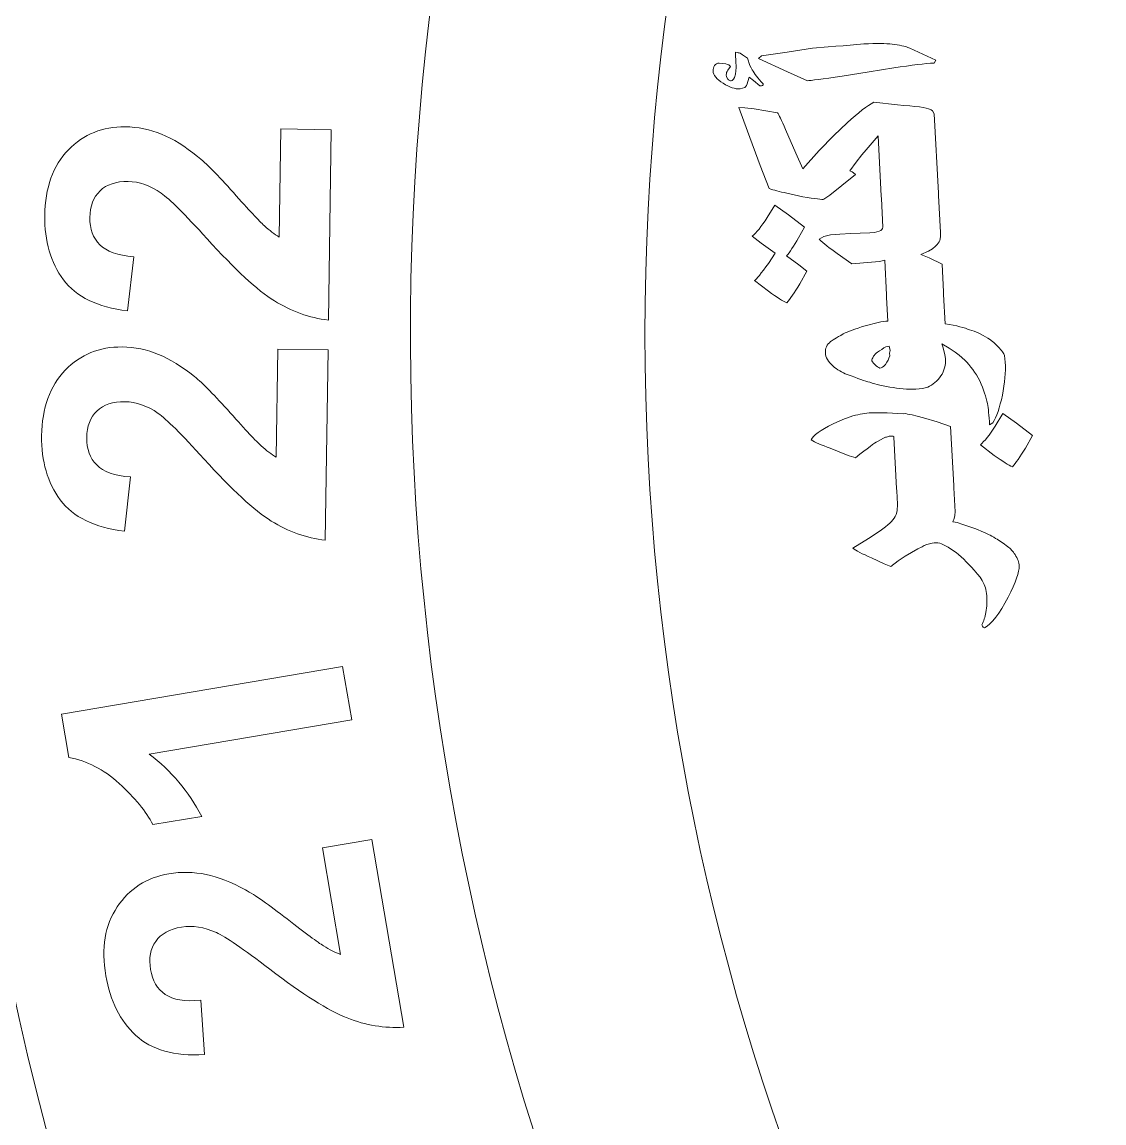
# Model space of a CAD drawing. Header units: millimetres. Extents: x -2159 to -1639, y -1602 to -453.
# Drawn here: x -1828.78 to -1797.56, y -907.5 to -875.73 of the extents above; entities that cross this region are included whole.
import ezdxf

# ---------------------------------------------------------------- set-up
doc = ezdxf.new("R2010")
doc.units = ezdxf.units.MM
doc.header["$MEASUREMENT"] = 0
doc.layers.add('Layer 1', color=7, linetype='Continuous')

msp = doc.modelspace()

# ---------------------------------------------------------------- linework, layer by layer
at = {"layer": 'Layer 1', "color": 250, "lineweight": 9}
for points, knots in [([(-1707.3702, -801.3175), (-1661.2961, -819.9329), (-1639.0364, -872.3735), (-1657.6515, -918.4475), (-1657.6515, -918.4475), (-1676.2666, -964.5215), (-1728.7073, -986.7814), (-1774.7816, -968.1663), (-1774.7816, -968.1663), (-1820.8557, -949.551), (-1843.1153, -897.1104), (-1824.5002, -851.0364), (-1824.5002, -851.0364), (-1805.8851, -804.9622), (-1753.4443, -782.7024), (-1707.3702, -801.3175)], [0, 0, 0, 0, 0.2, 0.2, 0.2, 0.2, 0.4, 0.4, 0.4, 0.4, 0.6, 0.6, 0.6, 0.6, 1, 1, 1, 1]), ([(-1712.4259, -813.8312), (-1673.2631, -829.6542), (-1654.3422, -874.2287), (-1670.1651, -913.3917), (-1670.1651, -913.3917), (-1685.988, -952.5545), (-1730.5627, -971.4753), (-1769.7257, -955.6525), (-1769.7257, -955.6525), (-1808.8886, -939.8299), (-1827.8095, -895.255), (-1811.9866, -856.0922), (-1811.9866, -856.0922), (-1796.1638, -816.9294), (-1751.5891, -798.0085), (-1712.4259, -813.8312)], [0, 0, 0, 0, 0.2, 0.2, 0.2, 0.2, 0.4, 0.4, 0.4, 0.4, 0.6, 0.6, 0.6, 0.6, 1, 1, 1, 1]), ([(-1741.0758, -815.0107), (-1702.5641, -815.0107), (-1671.3443, -846.2304), (-1671.3443, -884.742), (-1671.3443, -884.742), (-1671.3443, -923.2538), (-1702.5641, -954.4732), (-1741.0758, -954.4732), (-1741.0758, -954.4732), (-1779.5876, -954.4732), (-1810.8074, -923.2538), (-1810.8074, -884.742), (-1810.8074, -884.742), (-1810.8074, -846.2304), (-1779.5876, -815.0107), (-1741.0758, -815.0107)], [0, 0, 0, 0, 0.2, 0.2, 0.2, 0.2, 0.4, 0.4, 0.4, 0.4, 0.6, 0.6, 0.6, 0.6, 1, 1, 1, 1]), ([(-1808.1915, -876.6042), (-1808.1346, -876.6105), (-1808.0898, -876.6203), (-1808.0586, -876.6339), (-1808.0586, -876.6339), (-1808.0586, -876.6339), (-1807.989, -876.6762), (-1807.989, -876.6762), (-1807.989, -876.6762), (-1807.989, -876.6762), (-1807.8483, -876.7697), (-1807.8483, -876.7697), (-1807.8483, -876.7697), (-1807.8483, -876.7697), (-1807.7834, -876.986), (-1807.7834, -876.986), (-1807.7834, -876.986), (-1807.7834, -876.986), (-1807.7477, -877.0562), (-1807.7477, -877.0562), (-1807.7477, -877.0562), (-1807.7477, -877.0562), (-1807.7127, -877.1122), (-1807.7127, -877.1122), (-1807.7127, -877.1122), (-1807.6537, -877.2191), (-1807.5488, -877.3542), (-1807.3982, -877.5175), (-1807.3982, -877.5175), (-1807.3882, -877.5352), (-1807.3934, -877.5509), (-1807.414, -877.5641), (-1807.414, -877.5641), (-1807.4316, -877.5788), (-1807.456, -877.58), (-1807.4888, -877.568), (-1807.4888, -877.568), (-1807.4888, -877.568), (-1807.6799, -877.4176), (-1807.6799, -877.4176), (-1807.6799, -877.4176), (-1807.6799, -877.4176), (-1807.7966, -877.3199), (-1807.7966, -877.3199), (-1807.7966, -877.3199), (-1807.7966, -877.3199), (-1807.8355, -877.4517), (-1807.8355, -877.4517), (-1807.8355, -877.4517), (-1807.8629, -877.5403), (-1807.8935, -877.5969), (-1807.9288, -877.6214), (-1807.9288, -877.6214), (-1807.9288, -877.6214), (-1808.0642, -877.6608), (-1808.0642, -877.6608), (-1808.0642, -877.6608), (-1808.2075, -877.6683), (-1808.3707, -877.6142), (-1808.5555, -877.4986), (-1808.5555, -877.4986), (-1808.7404, -877.3817), (-1808.835, -877.2642), (-1808.8414, -877.1454), (-1808.8414, -877.1454), (-1808.8446, -877.0829), (-1808.8307, -877.029), (-1808.7993, -876.986), (-1808.7993, -876.986), (-1808.7695, -876.9431), (-1808.7233, -876.9193), (-1808.6638, -876.9162), (-1808.6638, -876.9162), (-1808.6638, -876.9162), (-1808.5581, -876.9246), (-1808.5581, -876.9246), (-1808.5581, -876.9246), (-1808.5581, -876.9246), (-1808.4762, -876.9416), (-1808.4762, -876.9416), (-1808.4762, -876.9416), (-1808.4006, -876.956), (-1808.3534, -876.9809), (-1808.3349, -877.015), (-1808.3349, -877.015), (-1808.3349, -877.015), (-1808.4164, -877.1231), (-1808.4164, -877.1231), (-1808.4164, -877.1231), (-1808.4473, -877.1692), (-1808.4618, -877.2142), (-1808.4598, -877.2554), (-1808.4598, -877.2554), (-1808.4598, -877.2554), (-1808.457, -877.3087), (-1808.457, -877.3087), (-1808.457, -877.3087), (-1808.457, -877.3087), (-1808.412, -877.3795), (-1808.412, -877.3795), (-1808.412, -877.3795), (-1808.3939, -877.4046), (-1808.3685, -877.4216), (-1808.3377, -877.4291), (-1808.3377, -877.4291), (-1808.3098, -877.4368), (-1808.2816, -877.4185), (-1808.2504, -877.3757), (-1808.2504, -877.3757), (-1808.2504, -877.3757), (-1808.2253, -877.3286), (-1808.2253, -877.3286), (-1808.2253, -877.3286), (-1808.2253, -877.3286), (-1808.195, -877.2369), (-1808.195, -877.2369), (-1808.195, -877.2369), (-1808.195, -877.2369), (-1808.1774, -877.048), (-1808.1774, -877.048), (-1808.1774, -877.048), (-1808.1774, -877.048), (-1808.1876, -876.8517), (-1808.1876, -876.8517), (-1808.1876, -876.8517), (-1808.1876, -876.8517), (-1808.1962, -876.6901), (-1808.1962, -876.6901), (-1808.1962, -876.6901), (-1808.1987, -876.6398), (-1808.1973, -876.6108), (-1808.1915, -876.6042)], [0, 0, 0, 0, 0.0294118, 0.0294118, 0.0294118, 0.0294118, 0.0588235, 0.0588235, 0.0588235, 0.0588235, 0.0882353, 0.0882353, 0.0882353, 0.0882353, 0.1176471, 0.1176471, 0.1176471, 0.1176471, 0.1470588, 0.1470588, 0.1470588, 0.1470588, 0.1764706, 0.1764706, 0.1764706, 0.1764706, 0.2058824, 0.2058824, 0.2058824, 0.2058824, 0.2352941, 0.2352941, 0.2352941, 0.2352941, 0.2647059, 0.2647059, 0.2647059, 0.2647059, 0.2941176, 0.2941176, 0.2941176, 0.2941176, 0.3235294, 0.3235294, 0.3235294, 0.3235294, 0.3529412, 0.3529412, 0.3529412, 0.3529412, 0.3823529, 0.3823529, 0.3823529, 0.3823529, 0.4117647, 0.4117647, 0.4117647, 0.4117647, 0.4411765, 0.4411765, 0.4411765, 0.4411765, 0.4705882, 0.4705882, 0.4705882, 0.4705882, 0.5, 0.5, 0.5, 0.5, 0.5294118, 0.5294118, 0.5294118, 0.5294118, 0.5588235, 0.5588235, 0.5588235, 0.5588235, 0.5882353, 0.5882353, 0.5882353, 0.5882353, 0.6176471, 0.6176471, 0.6176471, 0.6176471, 0.6470588, 0.6470588, 0.6470588, 0.6470588, 0.6764706, 0.6764706, 0.6764706, 0.6764706, 0.7058824, 0.7058824, 0.7058824, 0.7058824, 0.7352941, 0.7352941, 0.7352941, 0.7352941, 0.7647059, 0.7647059, 0.7647059, 0.7647059, 0.7941176, 0.7941176, 0.7941176, 0.7941176, 0.8235294, 0.8235294, 0.8235294, 0.8235294, 0.8529412, 0.8529412, 0.8529412, 0.8529412, 0.8823529, 0.8823529, 0.8823529, 0.8823529, 0.9117647, 0.9117647, 0.9117647, 0.9117647, 0.9411765, 0.9411765, 0.9411765, 0.9411765, 1, 1, 1, 1]), ([(-1804.4908, -876.363), (-1804.1237, -876.3438), (-1803.8517, -876.3463), (-1803.6747, -876.3705), (-1803.6747, -876.3705), (-1803.5735, -876.3791), (-1803.4795, -876.394), (-1803.3945, -876.414), (-1803.3945, -876.414), (-1803.3144, -876.4266), (-1803.2381, -876.4517), (-1803.1676, -876.486), (-1803.1676, -876.486), (-1803.1676, -876.486), (-1802.4147, -876.8346), (-1802.4147, -876.8346), (-1802.4147, -876.8346), (-1802.4147, -876.8346), (-1802.4638, -876.9152), (-1802.4638, -876.9152), (-1802.4638, -876.9152), (-1802.7167, -876.9284), (-1803.1052, -876.9763), (-1803.6294, -877.0571), (-1803.6294, -877.0571), (-1803.6294, -877.0571), (-1804.3357, -877.166), (-1804.3357, -877.166), (-1804.3357, -877.166), (-1804.3357, -877.166), (-1805.1125, -877.2953), (-1805.1125, -877.2953), (-1805.1125, -877.2953), (-1805.6994, -877.3781), (-1806.0346, -877.4199), (-1806.1185, -877.4244), (-1806.1185, -877.4244), (-1806.1185, -877.4244), (-1806.6908, -877.1718), (-1806.6908, -877.1718), (-1806.6908, -877.1718), (-1806.6908, -877.1718), (-1807.5361, -876.7808), (-1807.5361, -876.7808), (-1807.5361, -876.7808), (-1807.5361, -876.7808), (-1807.4453, -876.7056), (-1807.4453, -876.7056), (-1807.4453, -876.7056), (-1807.4453, -876.7056), (-1806.7071, -876.5969), (-1806.7071, -876.5969), (-1806.7071, -876.5969), (-1806.7071, -876.5969), (-1805.9751, -876.4882), (-1805.9751, -876.4882), (-1805.9751, -876.4882), (-1805.9751, -876.4882), (-1805.5205, -876.446), (-1805.5205, -876.446), (-1805.5205, -876.446), (-1805.5205, -876.446), (-1805.3013, -876.4315), (-1805.3013, -876.4315), (-1805.3013, -876.4315), (-1805.3013, -876.4315), (-1805.0914, -876.4158), (-1805.0914, -876.4158), (-1805.0914, -876.4158), (-1805.0914, -876.4158), (-1804.4908, -876.363), (-1804.4908, -876.363)], [0, 0, 0, 0, 0.0526316, 0.0526316, 0.0526316, 0.0526316, 0.1052632, 0.1052632, 0.1052632, 0.1052632, 0.1578947, 0.1578947, 0.1578947, 0.1578947, 0.2105263, 0.2105263, 0.2105263, 0.2105263, 0.2631579, 0.2631579, 0.2631579, 0.2631579, 0.3157895, 0.3157895, 0.3157895, 0.3157895, 0.3684211, 0.3684211, 0.3684211, 0.3684211, 0.4210526, 0.4210526, 0.4210526, 0.4210526, 0.4736842, 0.4736842, 0.4736842, 0.4736842, 0.5263158, 0.5263158, 0.5263158, 0.5263158, 0.5789474, 0.5789474, 0.5789474, 0.5789474, 0.6315789, 0.6315789, 0.6315789, 0.6315789, 0.6842105, 0.6842105, 0.6842105, 0.6842105, 0.7368421, 0.7368421, 0.7368421, 0.7368421, 0.7894737, 0.7894737, 0.7894737, 0.7894737, 0.8421053, 0.8421053, 0.8421053, 0.8421053, 0.8947368, 0.8947368, 0.8947368, 0.8947368, 1, 1, 1, 1]), ([(-1808.1016, -878.202), (-1808.1016, -878.202), (-1807.9304, -878.2067), (-1807.9304, -878.2067), (-1807.9304, -878.2067), (-1807.9304, -878.2067), (-1807.6598, -878.2369), (-1807.6598, -878.2369), (-1807.6598, -878.2369), (-1807.6598, -878.2369), (-1806.9818, -878.3496), (-1806.9818, -878.3496), (-1806.9818, -878.3496), (-1806.9425, -878.4008), (-1806.8655, -878.5603), (-1806.7506, -878.8291), (-1806.7506, -878.8291), (-1806.7506, -878.8291), (-1806.4505, -879.5116), (-1806.4505, -879.5116), (-1806.4505, -879.5116), (-1806.4505, -879.5116), (-1806.251, -879.9669), (-1806.251, -879.9669), (-1806.251, -879.9669), (-1806.251, -879.9669), (-1805.7778, -879.4366), (-1805.7778, -879.4366), (-1805.7778, -879.4366), (-1805.7778, -879.4366), (-1805.3607, -879.0022), (-1805.3607, -879.0022), (-1805.3607, -879.0022), (-1805.3607, -879.0022), (-1804.9763, -878.6384), (-1804.9763, -878.6384), (-1804.9763, -878.6384), (-1804.6514, -878.3433), (-1804.3927, -878.1466), (-1804.201, -878.0465), (-1804.201, -878.0465), (-1804.201, -878.0465), (-1803.5203, -878.1223), (-1803.5203, -878.1223), (-1803.5203, -878.1223), (-1802.9944, -878.1574), (-1802.679, -878.2033), (-1802.5722, -878.2574), (-1802.5722, -878.2574), (-1802.5722, -878.2574), (-1802.5442, -878.2681), (-1802.5442, -878.2681), (-1802.5442, -878.2681), (-1802.5442, -878.2681), (-1802.5062, -878.2935), (-1802.5062, -878.2935), (-1802.5062, -878.2935), (-1802.5062, -878.2935), (-1802.462, -878.3815), (-1802.462, -878.3815), (-1802.462, -878.3815), (-1802.462, -878.3815), (-1802.3419, -880.6694), (-1802.3419, -880.6694), (-1802.3419, -880.6694), (-1802.3419, -880.6694), (-1802.3384, -880.7366), (-1802.3384, -880.7366), (-1802.3384, -880.7366), (-1802.3384, -880.7366), (-1802.2823, -881.8089), (-1802.2823, -881.8089), (-1802.2823, -881.8089), (-1802.2823, -881.8089), (-1802.2759, -881.9293), (-1802.2759, -881.9293), (-1802.2759, -881.9293), (-1802.2759, -881.9293), (-1802.2979, -882.0329), (-1802.2979, -882.0329), (-1802.2979, -882.0329), (-1802.3168, -882.0811), (-1802.3567, -882.1367), (-1802.4192, -882.1995), (-1802.4192, -882.1995), (-1802.4192, -882.1995), (-1802.5098, -882.276), (-1802.5098, -882.276), (-1802.5098, -882.276), (-1802.5098, -882.276), (-1802.6238, -882.3447), (-1802.6238, -882.3447), (-1802.6238, -882.3447), (-1802.6238, -882.3447), (-1802.8447, -882.4448), (-1802.8447, -882.4448), (-1802.8447, -882.4448), (-1802.8447, -882.4448), (-1802.6029, -882.5406), (-1802.6029, -882.5406), (-1802.6029, -882.5406), (-1802.6029, -882.5406), (-1802.2345, -882.717), (-1802.2345, -882.717), (-1802.2345, -882.717), (-1802.2345, -882.717), (-1802.1925, -883.5211), (-1802.1925, -883.5211), (-1802.1925, -883.5211), (-1802.1925, -883.5211), (-1802.1887, -883.5944), (-1802.1887, -883.5944), (-1802.1887, -883.5944), (-1802.1887, -883.5944), (-1802.1442, -884.4413), (-1802.1442, -884.4413), (-1802.1442, -884.4413), (-1801.8101, -884.4955), (-1801.5764, -884.552), (-1801.4417, -884.6137), (-1801.4417, -884.6137), (-1801.3549, -884.6366), (-1801.2662, -884.6685), (-1801.177, -884.7128), (-1801.177, -884.7128), (-1801.177, -884.7128), (-1801.0438, -884.7761), (-1801.0438, -884.7761), (-1801.0438, -884.7761), (-1801.0438, -884.7761), (-1800.9146, -884.8504), (-1800.9146, -884.8504), (-1800.9146, -884.8504), (-1800.9146, -884.8504), (-1800.864, -884.8843), (-1800.864, -884.8843), (-1800.864, -884.8843), (-1800.864, -884.8843), (-1800.781, -884.9519), (-1800.781, -884.9519), (-1800.781, -884.9519), (-1800.7303, -884.9875), (-1800.6772, -885.0364), (-1800.6205, -885.0992), (-1800.6205, -885.0992), (-1800.5078, -885.2093), (-1800.4452, -885.2946), (-1800.433, -885.3535), (-1800.433, -885.3535), (-1800.433, -885.3535), (-1800.4091, -885.5494), (-1800.4091, -885.5494), (-1800.4091, -885.5494), (-1800.3944, -885.8281), (-1800.4236, -886.1459), (-1800.495, -886.5023), (-1800.495, -886.5023), (-1800.5681, -886.8576), (-1800.661, -887.1237), (-1800.7724, -887.3006), (-1800.7724, -887.3006), (-1800.7724, -887.3006), (-1800.8644, -887.3542), (-1800.8644, -887.3542), (-1800.8644, -887.3542), (-1800.8785, -887.0863), (-1800.8983, -886.8811), (-1800.924, -886.7404), (-1800.924, -886.7404), (-1800.9596, -886.5559), (-1801.0336, -886.3397), (-1801.1445, -886.089), (-1801.1445, -886.089), (-1801.2715, -885.8513), (-1801.4134, -885.6509), (-1801.5745, -885.4898), (-1801.5745, -885.4898), (-1801.5745, -885.4898), (-1801.7381, -885.3412), (-1801.7381, -885.3412), (-1801.7381, -885.3412), (-1801.7381, -885.3412), (-1801.8588, -885.2541), (-1801.8588, -885.2541), (-1801.8588, -885.2541), (-1801.8588, -885.2541), (-1802.0249, -885.1453), (-1802.0249, -885.1453), (-1802.0249, -885.1453), (-1802.0249, -885.1453), (-1802.2424, -885.0192), (-1802.2424, -885.0192), (-1802.2424, -885.0192), (-1802.2424, -885.0192), (-1802.2058, -885.1332), (-1802.2058, -885.1332), (-1802.2058, -885.1332), (-1802.2058, -885.1332), (-1802.1508, -885.3368), (-1802.1508, -885.3368), (-1802.1508, -885.3368), (-1802.1508, -885.3368), (-1802.1363, -885.4384), (-1802.1363, -885.4384), (-1802.1363, -885.4384), (-1802.1264, -885.6288), (-1802.171, -885.7976), (-1802.2702, -885.9463), (-1802.2702, -885.9463), (-1802.3678, -886.095), (-1802.495, -886.2011), (-1802.649, -886.2656), (-1802.649, -886.2656), (-1802.649, -886.2656), (-1802.7996, -886.3056), (-1802.7996, -886.3056), (-1802.7996, -886.3056), (-1802.7996, -886.3056), (-1802.9957, -886.325), (-1802.9957, -886.325), (-1802.9957, -886.325), (-1803.2227, -886.3369), (-1803.4727, -886.3164), (-1803.7457, -886.265), (-1803.7457, -886.265), (-1803.7457, -886.265), (-1804.0268, -886.2079), (-1804.0268, -886.2079), (-1804.0268, -886.2079), (-1804.1287, -886.1872), (-1804.2279, -886.1589), (-1804.3228, -886.1258), (-1804.3228, -886.1258), (-1804.4466, -886.0971), (-1804.6613, -886.0227), (-1804.9684, -885.9044), (-1804.9684, -885.9044), (-1805.1242, -885.8439), (-1805.2614, -885.7625), (-1805.3797, -885.6617), (-1805.3797, -885.6617), (-1805.5206, -885.5378), (-1805.5946, -885.4088), (-1805.6017, -885.2745), (-1805.6017, -885.2745), (-1805.6081, -885.1513), (-1805.5572, -885.0432), (-1805.4491, -884.9505), (-1805.4491, -884.9505), (-1805.4138, -884.9226), (-1805.2924, -884.8491), (-1805.0848, -884.7313), (-1805.0848, -884.7313), (-1804.9572, -884.662), (-1804.7472, -884.5853), (-1804.457, -884.4982), (-1804.457, -884.4982), (-1804.457, -884.4982), (-1804.0772, -884.402), (-1804.0772, -884.402), (-1804.0772, -884.402), (-1803.9714, -884.3797), (-1803.8788, -884.3657), (-1803.7982, -884.3616), (-1803.7982, -884.3616), (-1803.7982, -884.3616), (-1803.8339, -883.6805), (-1803.8339, -883.6805), (-1803.8339, -883.6805), (-1803.8339, -883.6805), (-1803.8377, -883.6074), (-1803.8377, -883.6074), (-1803.8377, -883.6074), (-1803.8377, -883.6074), (-1803.8902, -882.6065), (-1803.8902, -882.6065), (-1803.8902, -882.6065), (-1803.8902, -882.6065), (-1804.0361, -882.6463), (-1804.0361, -882.6463), (-1804.0361, -882.6463), (-1804.0361, -882.6463), (-1804.2723, -882.6587), (-1804.2723, -882.6587), (-1804.2723, -882.6587), (-1804.2723, -882.6587), (-1804.8411, -882.7067), (-1804.8411, -882.7067), (-1804.8411, -882.7067), (-1804.8411, -882.7067), (-1805.2632, -882.4067), (-1805.2632, -882.4067), (-1805.2632, -882.4067), (-1805.4803, -882.2576), (-1805.6538, -882.1214), (-1805.7854, -882.0003), (-1805.7854, -882.0003), (-1805.7854, -882.0003), (-1805.6414, -881.9224), (-1805.6414, -881.9224), (-1805.6414, -881.9224), (-1805.6414, -881.9224), (-1805.4533, -881.8681), (-1805.4533, -881.8681), (-1805.4533, -881.8681), (-1805.4533, -881.8681), (-1805.1852, -881.8541), (-1805.1852, -881.8541), (-1805.1852, -881.8541), (-1805.1852, -881.8541), (-1804.8638, -881.8374), (-1804.8638, -881.8374), (-1804.8638, -881.8374), (-1804.8638, -881.8374), (-1804.6017, -881.8237), (-1804.6017, -881.8237), (-1804.6017, -881.8237), (-1804.6017, -881.8237), (-1804.321, -881.818), (-1804.321, -881.818), (-1804.321, -881.818), (-1804.321, -881.818), (-1804.1874, -881.8019), (-1804.1874, -881.8019), (-1804.1874, -881.8019), (-1804.1874, -881.8019), (-1804.0456, -881.7685), (-1804.0456, -881.7685), (-1804.0456, -881.7685), (-1803.984, -881.747), (-1803.9494, -881.7085), (-1803.9401, -881.6513), (-1803.9401, -881.6513), (-1803.9401, -881.6513), (-1803.9836, -880.8228), (-1803.9836, -880.8228), (-1803.9836, -880.8228), (-1803.9836, -880.8228), (-1803.9871, -880.7557), (-1803.9871, -880.7557), (-1803.9871, -880.7557), (-1803.9871, -880.7557), (-1804.0785, -879.0115), (-1804.0785, -879.0115), (-1804.0785, -879.0115), (-1804.0785, -879.0115), (-1804.4253, -879.4193), (-1804.4253, -879.4193), (-1804.4253, -879.4193), (-1804.4253, -879.4193), (-1804.5475, -879.5645), (-1804.5475, -879.5645), (-1804.5475, -879.5645), (-1804.5475, -879.5645), (-1804.7166, -879.7781), (-1804.7166, -879.7781), (-1804.7166, -879.7781), (-1804.7166, -879.7781), (-1804.8963, -880.0212), (-1804.8963, -880.0212), (-1804.8963, -880.0212), (-1804.8963, -880.0212), (-1804.8257, -880.0571), (-1804.8257, -880.0571), (-1804.8257, -880.0571), (-1804.7783, -880.0885), (-1804.748, -880.1112), (-1804.7349, -880.1288), (-1804.7349, -880.1288), (-1804.7349, -880.1288), (-1805.1302, -880.4534), (-1805.1302, -880.4534), (-1805.1302, -880.4534), (-1805.1302, -880.4534), (-1805.4703, -880.7265), (-1805.4703, -880.7265), (-1805.4703, -880.7265), (-1805.4703, -880.7265), (-1805.6488, -880.8474), (-1805.6488, -880.8474), (-1805.6488, -880.8474), (-1805.6834, -880.8584), (-1805.8848, -880.8338), (-1806.2531, -880.7721), (-1806.2531, -880.7721), (-1806.2531, -880.7721), (-1806.7151, -880.6711), (-1806.7151, -880.6711), (-1806.7151, -880.6711), (-1806.9265, -880.6288), (-1807.0968, -880.5826), (-1807.2249, -880.5328), (-1807.2249, -880.5328), (-1807.2249, -880.5328), (-1807.4794, -879.874), (-1807.4794, -879.874), (-1807.4794, -879.874), (-1807.4794, -879.874), (-1807.8508, -878.8777), (-1807.8508, -878.8777), (-1807.8508, -878.8777), (-1807.8508, -878.8777), (-1808.1016, -878.202), (-1808.1016, -878.202)], [0, 0, 0, 0, 0.0098039, 0.0098039, 0.0098039, 0.0098039, 0.0196078, 0.0196078, 0.0196078, 0.0196078, 0.0294118, 0.0294118, 0.0294118, 0.0294118, 0.0392157, 0.0392157, 0.0392157, 0.0392157, 0.0490196, 0.0490196, 0.0490196, 0.0490196, 0.0588235, 0.0588235, 0.0588235, 0.0588235, 0.0686275, 0.0686275, 0.0686275, 0.0686275, 0.0784314, 0.0784314, 0.0784314, 0.0784314, 0.0882353, 0.0882353, 0.0882353, 0.0882353, 0.0980392, 0.0980392, 0.0980392, 0.0980392, 0.1078431, 0.1078431, 0.1078431, 0.1078431, 0.1176471, 0.1176471, 0.1176471, 0.1176471, 0.127451, 0.127451, 0.127451, 0.127451, 0.1372549, 0.1372549, 0.1372549, 0.1372549, 0.1470588, 0.1470588, 0.1470588, 0.1470588, 0.1568627, 0.1568627, 0.1568627, 0.1568627, 0.1666667, 0.1666667, 0.1666667, 0.1666667, 0.1764706, 0.1764706, 0.1764706, 0.1764706, 0.1862745, 0.1862745, 0.1862745, 0.1862745, 0.1960784, 0.1960784, 0.1960784, 0.1960784, 0.2058824, 0.2058824, 0.2058824, 0.2058824, 0.2156863, 0.2156863, 0.2156863, 0.2156863, 0.2254902, 0.2254902, 0.2254902, 0.2254902, 0.2352941, 0.2352941, 0.2352941, 0.2352941, 0.245098, 0.245098, 0.245098, 0.245098, 0.254902, 0.254902, 0.254902, 0.254902, 0.2647059, 0.2647059, 0.2647059, 0.2647059, 0.2745098, 0.2745098, 0.2745098, 0.2745098, 0.2843137, 0.2843137, 0.2843137, 0.2843137, 0.2941176, 0.2941176, 0.2941176, 0.2941176, 0.3039216, 0.3039216, 0.3039216, 0.3039216, 0.3137255, 0.3137255, 0.3137255, 0.3137255, 0.3235294, 0.3235294, 0.3235294, 0.3235294, 0.3333333, 0.3333333, 0.3333333, 0.3333333, 0.3431373, 0.3431373, 0.3431373, 0.3431373, 0.3529412, 0.3529412, 0.3529412, 0.3529412, 0.3627451, 0.3627451, 0.3627451, 0.3627451, 0.372549, 0.372549, 0.372549, 0.372549, 0.3823529, 0.3823529, 0.3823529, 0.3823529, 0.3921569, 0.3921569, 0.3921569, 0.3921569, 0.4019608, 0.4019608, 0.4019608, 0.4019608, 0.4117647, 0.4117647, 0.4117647, 0.4117647, 0.4215686, 0.4215686, 0.4215686, 0.4215686, 0.4313725, 0.4313725, 0.4313725, 0.4313725, 0.4411765, 0.4411765, 0.4411765, 0.4411765, 0.4509804, 0.4509804, 0.4509804, 0.4509804, 0.4607843, 0.4607843, 0.4607843, 0.4607843, 0.4705882, 0.4705882, 0.4705882, 0.4705882, 0.4803922, 0.4803922, 0.4803922, 0.4803922, 0.4901961, 0.4901961, 0.4901961, 0.4901961, 0.5, 0.5, 0.5, 0.5, 0.5098039, 0.5098039, 0.5098039, 0.5098039, 0.5196078, 0.5196078, 0.5196078, 0.5196078, 0.5294118, 0.5294118, 0.5294118, 0.5294118, 0.5392157, 0.5392157, 0.5392157, 0.5392157, 0.5490196, 0.5490196, 0.5490196, 0.5490196, 0.5588235, 0.5588235, 0.5588235, 0.5588235, 0.5686275, 0.5686275, 0.5686275, 0.5686275, 0.5784314, 0.5784314, 0.5784314, 0.5784314, 0.5882353, 0.5882353, 0.5882353, 0.5882353, 0.5980392, 0.5980392, 0.5980392, 0.5980392, 0.6078431, 0.6078431, 0.6078431, 0.6078431, 0.6176471, 0.6176471, 0.6176471, 0.6176471, 0.627451, 0.627451, 0.627451, 0.627451, 0.6372549, 0.6372549, 0.6372549, 0.6372549, 0.6470588, 0.6470588, 0.6470588, 0.6470588, 0.6568627, 0.6568627, 0.6568627, 0.6568627, 0.6666667, 0.6666667, 0.6666667, 0.6666667, 0.6764706, 0.6764706, 0.6764706, 0.6764706, 0.6862745, 0.6862745, 0.6862745, 0.6862745, 0.6960784, 0.6960784, 0.6960784, 0.6960784, 0.7058824, 0.7058824, 0.7058824, 0.7058824, 0.7156863, 0.7156863, 0.7156863, 0.7156863, 0.7254902, 0.7254902, 0.7254902, 0.7254902, 0.7352941, 0.7352941, 0.7352941, 0.7352941, 0.745098, 0.745098, 0.745098, 0.745098, 0.754902, 0.754902, 0.754902, 0.754902, 0.7647059, 0.7647059, 0.7647059, 0.7647059, 0.7745098, 0.7745098, 0.7745098, 0.7745098, 0.7843137, 0.7843137, 0.7843137, 0.7843137, 0.7941176, 0.7941176, 0.7941176, 0.7941176, 0.8039216, 0.8039216, 0.8039216, 0.8039216, 0.8137255, 0.8137255, 0.8137255, 0.8137255, 0.8235294, 0.8235294, 0.8235294, 0.8235294, 0.8333333, 0.8333333, 0.8333333, 0.8333333, 0.8431373, 0.8431373, 0.8431373, 0.8431373, 0.8529412, 0.8529412, 0.8529412, 0.8529412, 0.8627451, 0.8627451, 0.8627451, 0.8627451, 0.872549, 0.872549, 0.872549, 0.872549, 0.8823529, 0.8823529, 0.8823529, 0.8823529, 0.8921569, 0.8921569, 0.8921569, 0.8921569, 0.9019608, 0.9019608, 0.9019608, 0.9019608, 0.9117647, 0.9117647, 0.9117647, 0.9117647, 0.9215686, 0.9215686, 0.9215686, 0.9215686, 0.9313725, 0.9313725, 0.9313725, 0.9313725, 0.9411765, 0.9411765, 0.9411765, 0.9411765, 0.9509804, 0.9509804, 0.9509804, 0.9509804, 0.9607843, 0.9607843, 0.9607843, 0.9607843, 0.9705882, 0.9705882, 0.9705882, 0.9705882, 0.9803922, 0.9803922, 0.9803922, 0.9803922, 1, 1, 1, 1]), ([(-1821.3155, -878.8179), (-1821.3155, -878.8179), (-1819.8644, -878.8383), (-1819.8644, -878.8383), (-1819.8644, -878.8383), (-1819.8644, -878.8383), (-1819.9418, -884.3338), (-1819.9418, -884.3338), (-1819.9418, -884.3338), (-1820.4933, -884.2672), (-1821.0126, -884.0809), (-1821.5015, -883.7767), (-1821.5015, -883.7767), (-1821.9905, -883.4728), (-1822.6373, -882.8752), (-1823.4419, -881.9876), (-1823.4419, -881.9876), (-1824.0909, -881.2719), (-1824.5322, -880.8333), (-1824.7643, -880.67), (-1824.7643, -880.67), (-1825.085, -880.4502), (-1825.4032, -880.3372), (-1825.7214, -880.3328), (-1825.7214, -880.3328), (-1826.0718, -880.3278), (-1826.3416, -880.4173), (-1826.5327, -880.6033), (-1826.5327, -880.6033), (-1826.7238, -880.7872), (-1826.8208, -881.0448), (-1826.8254, -881.3743), (-1826.8254, -881.3743), (-1826.8301, -881.7018), (-1826.7345, -881.962), (-1826.5395, -882.159), (-1826.5395, -882.159), (-1826.3459, -882.3542), (-1826.02, -882.4694), (-1825.5615, -882.5063), (-1825.5615, -882.5063), (-1825.5615, -882.5063), (-1825.7398, -884.0694), (-1825.7398, -884.0694), (-1825.7398, -884.0694), (-1826.603, -883.9638), (-1827.2197, -883.6638), (-1827.5898, -883.1671), (-1827.5898, -883.1671), (-1827.9581, -882.6705), (-1828.1379, -882.0546), (-1828.1275, -881.3178), (-1828.1275, -881.3178), (-1828.1162, -880.5103), (-1827.8881, -879.8794), (-1827.4455, -879.4229), (-1827.4455, -879.4229), (-1827.003, -878.9681), (-1826.4571, -878.7454), (-1825.8077, -878.7544), (-1825.8077, -878.7544), (-1825.4382, -878.7597), (-1825.0888, -878.8313), (-1824.7553, -878.9673), (-1824.7553, -878.9673), (-1824.424, -879.1033), (-1824.0785, -879.3178), (-1823.7171, -879.6105), (-1823.7171, -879.6105), (-1823.476, -879.8025), (-1823.1323, -880.1521), (-1822.6841, -880.6537), (-1822.6841, -880.6537), (-1822.236, -881.1571), (-1821.9395, -881.4755), (-1821.791, -881.6089), (-1821.791, -881.6089), (-1821.6442, -881.7445), (-1821.4993, -881.853), (-1821.3594, -881.937), (-1821.3594, -881.937), (-1821.3594, -881.937), (-1821.3155, -878.8179), (-1821.3155, -878.8179)], [0, 0, 0, 0, 0.0454545, 0.0454545, 0.0454545, 0.0454545, 0.0909091, 0.0909091, 0.0909091, 0.0909091, 0.1363636, 0.1363636, 0.1363636, 0.1363636, 0.1818182, 0.1818182, 0.1818182, 0.1818182, 0.2272727, 0.2272727, 0.2272727, 0.2272727, 0.2727273, 0.2727273, 0.2727273, 0.2727273, 0.3181818, 0.3181818, 0.3181818, 0.3181818, 0.3636364, 0.3636364, 0.3636364, 0.3636364, 0.4090909, 0.4090909, 0.4090909, 0.4090909, 0.4545455, 0.4545455, 0.4545455, 0.4545455, 0.5, 0.5, 0.5, 0.5, 0.5454545, 0.5454545, 0.5454545, 0.5454545, 0.5909091, 0.5909091, 0.5909091, 0.5909091, 0.6363636, 0.6363636, 0.6363636, 0.6363636, 0.6818182, 0.6818182, 0.6818182, 0.6818182, 0.7272727, 0.7272727, 0.7272727, 0.7272727, 0.7727273, 0.7727273, 0.7727273, 0.7727273, 0.8181818, 0.8181818, 0.8181818, 0.8181818, 0.8636364, 0.8636364, 0.8636364, 0.8636364, 0.9090909, 0.9090909, 0.9090909, 0.9090909, 1, 1, 1, 1]), ([(-1807.0591, -881.0159), (-1807.0591, -881.0159), (-1806.6702, -881.295), (-1806.6702, -881.295), (-1806.6702, -881.295), (-1806.6702, -881.295), (-1806.2072, -881.6465), (-1806.2072, -881.6465), (-1806.2072, -881.6465), (-1806.2072, -881.6465), (-1806.3803, -881.9596), (-1806.3803, -881.9596), (-1806.3803, -881.9596), (-1806.5144, -882.1973), (-1806.6275, -882.3713), (-1806.7195, -882.483), (-1806.7195, -882.483), (-1806.7195, -882.483), (-1806.3697, -882.7425), (-1806.3697, -882.7425), (-1806.3697, -882.7425), (-1806.3697, -882.7425), (-1806.1403, -882.923), (-1806.1403, -882.923), (-1806.1403, -882.923), (-1806.1403, -882.923), (-1806.3412, -883.2881), (-1806.3412, -883.2881), (-1806.3412, -883.2881), (-1806.4972, -883.5466), (-1806.6206, -883.7273), (-1806.7114, -883.8313), (-1806.7114, -883.8313), (-1806.8222, -883.7867), (-1806.999, -883.6768), (-1807.2405, -883.5002), (-1807.2405, -883.5002), (-1807.2405, -883.5002), (-1807.6446, -883.1913), (-1807.6446, -883.1913), (-1807.6446, -883.1913), (-1807.5929, -883.158), (-1807.458, -882.9921), (-1807.2413, -882.6952), (-1807.2413, -882.6952), (-1807.2413, -882.6952), (-1807.0536, -882.4027), (-1807.0536, -882.4027), (-1807.0536, -882.4027), (-1807.0536, -882.4027), (-1807.4568, -882.1107), (-1807.4568, -882.1107), (-1807.4568, -882.1107), (-1807.4568, -882.1107), (-1807.7116, -881.9133), (-1807.7116, -881.9133), (-1807.7116, -881.9133), (-1807.5931, -881.8154), (-1807.4496, -881.6353), (-1807.2785, -881.3758), (-1807.2785, -881.3758), (-1807.2785, -881.3758), (-1807.0591, -881.0159), (-1807.0591, -881.0159)], [0, 0, 0, 0, 0.0588235, 0.0588235, 0.0588235, 0.0588235, 0.1176471, 0.1176471, 0.1176471, 0.1176471, 0.1764706, 0.1764706, 0.1764706, 0.1764706, 0.2352941, 0.2352941, 0.2352941, 0.2352941, 0.2941176, 0.2941176, 0.2941176, 0.2941176, 0.3529412, 0.3529412, 0.3529412, 0.3529412, 0.4117647, 0.4117647, 0.4117647, 0.4117647, 0.4705882, 0.4705882, 0.4705882, 0.4705882, 0.5294118, 0.5294118, 0.5294118, 0.5294118, 0.5882353, 0.5882353, 0.5882353, 0.5882353, 0.6470588, 0.6470588, 0.6470588, 0.6470588, 0.7058824, 0.7058824, 0.7058824, 0.7058824, 0.7647059, 0.7647059, 0.7647059, 0.7647059, 0.8235294, 0.8235294, 0.8235294, 0.8235294, 0.8823529, 0.8823529, 0.8823529, 0.8823529, 1, 1, 1, 1]), ([(-1821.405, -885.1723), (-1821.405, -885.1723), (-1819.9539, -885.1929), (-1819.9539, -885.1929), (-1819.9539, -885.1929), (-1819.9539, -885.1929), (-1820.0314, -890.6886), (-1820.0314, -890.6886), (-1820.0314, -890.6886), (-1820.5828, -890.6219), (-1821.1022, -890.4353), (-1821.5911, -890.1315), (-1821.5911, -890.1315), (-1822.0801, -889.8274), (-1822.727, -889.2296), (-1823.5315, -888.3422), (-1823.5315, -888.3422), (-1824.1805, -887.6264), (-1824.6218, -887.188), (-1824.8538, -887.0245), (-1824.8538, -887.0245), (-1825.1745, -886.8049), (-1825.4928, -886.6918), (-1825.8109, -886.6875), (-1825.8109, -886.6875), (-1826.1614, -886.6824), (-1826.4312, -886.7719), (-1826.6224, -886.9577), (-1826.6224, -886.9577), (-1826.8133, -887.1417), (-1826.9105, -887.3994), (-1826.915, -887.7288), (-1826.915, -887.7288), (-1826.9197, -888.0562), (-1826.8243, -888.3168), (-1826.6291, -888.5136), (-1826.6291, -888.5136), (-1826.4357, -888.7088), (-1826.1095, -888.8239), (-1825.6511, -888.8609), (-1825.6511, -888.8609), (-1825.6511, -888.8609), (-1825.8294, -890.4241), (-1825.8294, -890.4241), (-1825.8294, -890.4241), (-1826.6925, -890.3184), (-1827.3094, -890.0184), (-1827.6794, -889.5218), (-1827.6794, -889.5218), (-1828.0476, -889.0252), (-1828.2275, -888.4092), (-1828.2171, -887.6724), (-1828.2171, -887.6724), (-1828.2058, -886.8649), (-1827.9777, -886.234), (-1827.5351, -885.7772), (-1827.5351, -885.7772), (-1827.0928, -885.3227), (-1826.5466, -885.1), (-1825.8972, -885.109), (-1825.8972, -885.109), (-1825.5279, -885.1144), (-1825.1783, -885.186), (-1824.845, -885.322), (-1824.845, -885.322), (-1824.5137, -885.4579), (-1824.1681, -885.6725), (-1823.8066, -885.9651), (-1823.8066, -885.9651), (-1823.5655, -886.1571), (-1823.2218, -886.5067), (-1822.7738, -887.0081), (-1822.7738, -887.0081), (-1822.3255, -887.5117), (-1822.0291, -887.8301), (-1821.8806, -887.9635), (-1821.8806, -887.9635), (-1821.7339, -888.0989), (-1821.5888, -888.2077), (-1821.4491, -888.2917), (-1821.4491, -888.2917), (-1821.4491, -888.2917), (-1821.405, -885.1723), (-1821.405, -885.1723)], [0, 0, 0, 0, 0.0454545, 0.0454545, 0.0454545, 0.0454545, 0.0909091, 0.0909091, 0.0909091, 0.0909091, 0.1363636, 0.1363636, 0.1363636, 0.1363636, 0.1818182, 0.1818182, 0.1818182, 0.1818182, 0.2272727, 0.2272727, 0.2272727, 0.2272727, 0.2727273, 0.2727273, 0.2727273, 0.2727273, 0.3181818, 0.3181818, 0.3181818, 0.3181818, 0.3636364, 0.3636364, 0.3636364, 0.3636364, 0.4090909, 0.4090909, 0.4090909, 0.4090909, 0.4545455, 0.4545455, 0.4545455, 0.4545455, 0.5, 0.5, 0.5, 0.5, 0.5454545, 0.5454545, 0.5454545, 0.5454545, 0.5909091, 0.5909091, 0.5909091, 0.5909091, 0.6363636, 0.6363636, 0.6363636, 0.6363636, 0.6818182, 0.6818182, 0.6818182, 0.6818182, 0.7272727, 0.7272727, 0.7272727, 0.7272727, 0.7727273, 0.7727273, 0.7727273, 0.7727273, 0.8181818, 0.8181818, 0.8181818, 0.8181818, 0.8636364, 0.8636364, 0.8636364, 0.8636364, 0.9090909, 0.9090909, 0.9090909, 0.9090909, 1, 1, 1, 1]), ([(-1803.7603, -885.0835), (-1803.8106, -885.0861), (-1803.8838, -885.1176), (-1803.9769, -885.1774), (-1803.9769, -885.1774), (-1804.0701, -885.2357), (-1804.1333, -885.2834), (-1804.1635, -885.3169), (-1804.1635, -885.3169), (-1804.1809, -885.3346), (-1804.1966, -885.3568), (-1804.2107, -885.379), (-1804.2107, -885.379), (-1804.2233, -885.4011), (-1804.2415, -885.4341), (-1804.2636, -885.4765), (-1804.2636, -885.4765), (-1804.2618, -885.5115), (-1804.2318, -885.5588), (-1804.1753, -885.6185), (-1804.1753, -885.6185), (-1804.1188, -885.6766), (-1804.0713, -885.7091), (-1804.0311, -885.7162), (-1804.0311, -885.7162), (-1803.9865, -885.7231), (-1803.9318, -885.6882), (-1803.8671, -885.6114), (-1803.8671, -885.6114), (-1803.8087, -885.5305), (-1803.7688, -885.4491), (-1803.7455, -885.3654), (-1803.7455, -885.3654), (-1803.7455, -885.3654), (-1803.7494, -885.2908), (-1803.7494, -885.2908), (-1803.7494, -885.2908), (-1803.7494, -885.2908), (-1803.7353, -885.2105), (-1803.7353, -885.2105), (-1803.7353, -885.2105), (-1803.7353, -885.2105), (-1803.7603, -885.0835), (-1803.7603, -885.0835)], [0, 0, 0, 0, 0.0833333, 0.0833333, 0.0833333, 0.0833333, 0.1666667, 0.1666667, 0.1666667, 0.1666667, 0.25, 0.25, 0.25, 0.25, 0.3333333, 0.3333333, 0.3333333, 0.3333333, 0.4166667, 0.4166667, 0.4166667, 0.4166667, 0.5, 0.5, 0.5, 0.5, 0.5833333, 0.5833333, 0.5833333, 0.5833333, 0.6666667, 0.6666667, 0.6666667, 0.6666667, 0.75, 0.75, 0.75, 0.75, 0.8333333, 0.8333333, 0.8333333, 0.8333333, 1, 1, 1, 1]), ([(-1801.8995, -889.1117), (-1801.8995, -889.1117), (-1801.8963, -889.1726), (-1801.8963, -889.1726), (-1801.8963, -889.1726), (-1801.8963, -889.1726), (-1801.8598, -889.8687), (-1801.8598, -889.8687), (-1801.8598, -889.8687), (-1801.8579, -889.9054), (-1801.8645, -889.9546), (-1801.8781, -890.0177), (-1801.8781, -890.0177), (-1801.8781, -890.0177), (-1801.8957, -890.086), (-1801.8957, -890.086), (-1801.8957, -890.086), (-1801.9065, -890.1155), (-1801.916, -890.1391), (-1801.9273, -890.1549), (-1801.9273, -890.1549), (-1801.835, -890.1669), (-1801.7561, -890.1871), (-1801.6921, -890.2144), (-1801.6921, -890.2144), (-1801.6921, -890.2144), (-1801.4654, -890.2866), (-1801.4654, -890.2866), (-1801.4654, -890.2866), (-1801.4654, -890.2866), (-1801.2614, -890.3567), (-1801.2614, -890.3567), (-1801.2614, -890.3567), (-1801.2614, -890.3567), (-1801.0412, -890.4492), (-1801.0412, -890.4492), (-1801.0412, -890.4492), (-1800.957, -890.4828), (-1800.8392, -890.5438), (-1800.6895, -890.6324), (-1800.6895, -890.6324), (-1800.573, -890.698), (-1800.4573, -890.776), (-1800.3425, -890.8693), (-1800.3425, -890.8693), (-1800.2585, -890.9275), (-1800.1873, -891.0047), (-1800.1289, -891.0994), (-1800.1289, -891.0994), (-1800.0541, -891.2162), (-1800.0145, -891.3272), (-1800.0091, -891.4337), (-1800.0091, -891.4337), (-1800.0005, -891.5981), (-1800.1084, -891.8988), (-1800.3314, -892.3334), (-1800.3314, -892.3334), (-1800.5757, -892.8045), (-1800.8015, -893.099), (-1801.0123, -893.2171), (-1801.0123, -893.2171), (-1801.0123, -893.2171), (-1801.0503, -893.1915), (-1801.0503, -893.1915), (-1801.0503, -893.1915), (-1801.0678, -893.1755), (-1801.0796, -893.1548), (-1801.084, -893.1306), (-1801.084, -893.1306), (-1801.0302, -893.0209), (-1800.9922, -892.8998), (-1800.9685, -892.7702), (-1800.9685, -892.7702), (-1800.9685, -892.7702), (-1800.9435, -892.5764), (-1800.9435, -892.5764), (-1800.9435, -892.5764), (-1800.9435, -892.5764), (-1800.9413, -892.3563), (-1800.9413, -892.3563), (-1800.9413, -892.3563), (-1800.9507, -892.175), (-1800.9828, -892.0316), (-1801.0357, -891.9259), (-1801.0357, -891.9259), (-1801.0565, -891.8766), (-1801.0901, -891.8204), (-1801.1377, -891.7571), (-1801.1377, -891.7571), (-1801.1377, -891.7571), (-1801.2113, -891.6617), (-1801.2113, -891.6617), (-1801.2113, -891.6617), (-1801.2113, -891.6617), (-1801.3059, -891.5506), (-1801.3059, -891.5506), (-1801.3059, -891.5506), (-1801.5121, -891.3155), (-1801.7113, -891.1289), (-1801.905, -890.9893), (-1801.905, -890.9893), (-1801.905, -890.9893), (-1802.0613, -890.8906), (-1802.0613, -890.8906), (-1802.0613, -890.8906), (-1802.0613, -890.8906), (-1802.1906, -890.8165), (-1802.1906, -890.8165), (-1802.1906, -890.8165), (-1802.2645, -890.7759), (-1802.3373, -890.7568), (-1802.4089, -890.7606), (-1802.4089, -890.7606), (-1802.4089, -890.7606), (-1802.4575, -890.7631), (-1802.4575, -890.7631), (-1802.4575, -890.7631), (-1802.4575, -890.7631), (-1802.5215, -890.7665), (-1802.5215, -890.7665), (-1802.5215, -890.7665), (-1802.5215, -890.7665), (-1802.6359, -890.8), (-1802.6359, -890.8), (-1802.6359, -890.8), (-1802.7006, -890.8187), (-1802.7469, -890.8379), (-1802.7765, -890.8577), (-1802.7765, -890.8577), (-1802.8229, -890.8755), (-1802.8765, -890.9028), (-1802.9372, -890.9395), (-1802.9372, -890.9395), (-1802.9372, -890.9395), (-1803.2988, -891.151), (-1803.2988, -891.151), (-1803.2988, -891.151), (-1803.2988, -891.151), (-1803.4965, -891.2849), (-1803.4965, -891.2849), (-1803.4965, -891.2849), (-1803.4965, -891.2849), (-1803.7127, -891.443), (-1803.7127, -891.443), (-1803.7127, -891.443), (-1803.7127, -891.443), (-1803.9093, -891.3632), (-1803.9093, -891.3632), (-1803.9093, -891.3632), (-1803.9093, -891.3632), (-1804.2679, -891.1942), (-1804.2679, -891.1942), (-1804.2679, -891.1942), (-1804.5397, -891.08), (-1804.7204, -890.9871), (-1804.8112, -890.914), (-1804.8112, -890.914), (-1804.8112, -890.914), (-1804.3599, -890.6337), (-1804.3599, -890.6337), (-1804.3599, -890.6337), (-1804.3599, -890.6337), (-1804.0189, -890.4112), (-1804.0189, -890.4112), (-1804.0189, -890.4112), (-1803.7992, -890.259), (-1803.6551, -890.1218), (-1803.5835, -890.002), (-1803.5835, -890.002), (-1803.5835, -890.002), (-1803.5545, -889.9423), (-1803.5545, -889.9423), (-1803.5545, -889.9423), (-1803.5545, -889.9423), (-1803.5294, -889.8386), (-1803.5294, -889.8386), (-1803.5294, -889.8386), (-1803.5294, -889.8386), (-1803.5213, -889.6443), (-1803.5213, -889.6443), (-1803.5213, -889.6443), (-1803.5213, -889.6443), (-1803.5415, -889.2588), (-1803.5415, -889.2588), (-1803.5415, -889.2588), (-1803.5415, -889.2588), (-1803.5447, -889.1979), (-1803.5447, -889.1979), (-1803.5447, -889.1979), (-1803.5447, -889.1979), (-1803.6225, -887.7141), (-1803.6225, -887.7141), (-1803.6225, -887.7141), (-1803.6237, -887.6884), (-1803.6519, -887.6762), (-1803.7053, -887.6789), (-1803.7053, -887.6789), (-1803.7053, -887.6789), (-1803.7569, -887.6862), (-1803.7569, -887.6862), (-1803.7569, -887.6862), (-1803.7569, -887.6862), (-1803.8366, -887.7087), (-1803.8366, -887.7087), (-1803.8366, -887.7087), (-1803.8744, -887.7168), (-1803.9058, -887.7291), (-1803.9279, -887.7455), (-1803.9279, -887.7455), (-1803.9279, -887.7455), (-1804.1018, -887.8357), (-1804.1018, -887.8357), (-1804.1018, -887.8357), (-1804.1717, -887.8728), (-1804.3788, -888.0289), (-1804.728, -888.3039), (-1804.728, -888.3039), (-1804.7961, -888.2892), (-1804.886, -888.2616), (-1804.9953, -888.2185), (-1804.9953, -888.2185), (-1804.9953, -888.2185), (-1805.2494, -888.1204), (-1805.2494, -888.1204), (-1805.2494, -888.1204), (-1805.2494, -888.1204), (-1805.4587, -888.0319), (-1805.4587, -888.0319), (-1805.4587, -888.0319), (-1805.7217, -887.9388), (-1805.9061, -887.8584), (-1806.0105, -887.7921), (-1806.0105, -887.7921), (-1805.9546, -887.6638), (-1805.7442, -887.5091), (-1805.3779, -887.3283), (-1805.3779, -887.3283), (-1805.3779, -887.3283), (-1805.0986, -887.2067), (-1805.0986, -887.2067), (-1805.0986, -887.2067), (-1805.0986, -887.2067), (-1804.8048, -887.1011), (-1804.8048, -887.1011), (-1804.8048, -887.1011), (-1804.6197, -887.0471), (-1804.4427, -887.015), (-1804.2736, -887.0059), (-1804.2736, -887.0059), (-1804.2736, -887.0059), (-1803.823, -887.0084), (-1803.823, -887.0084), (-1803.823, -887.0084), (-1803.823, -887.0084), (-1803.3526, -887.034), (-1803.3526, -887.034), (-1803.3526, -887.034), (-1803.3526, -887.034), (-1803.281, -887.0304), (-1803.281, -887.0304), (-1803.281, -887.0304), (-1803.281, -887.0304), (-1803.2313, -887.0461), (-1803.2313, -887.0461), (-1803.2313, -887.0461), (-1803.2313, -887.0461), (-1803.0957, -887.0695), (-1803.0957, -887.0695), (-1803.0957, -887.0695), (-1803.0957, -887.0695), (-1802.952, -887.1017), (-1802.952, -887.1017), (-1802.952, -887.1017), (-1802.952, -887.1017), (-1802.7659, -887.1547), (-1802.7659, -887.1547), (-1802.7659, -887.1547), (-1802.7659, -887.1547), (-1802.3796, -887.2686), (-1802.3796, -887.2686), (-1802.3796, -887.2686), (-1802.3796, -887.2686), (-1801.9889, -887.4056), (-1801.9889, -887.4056), (-1801.9889, -887.4056), (-1801.9889, -887.4056), (-1801.8995, -889.1117), (-1801.8995, -889.1117)], [0, 0, 0, 0, 0.0136986, 0.0136986, 0.0136986, 0.0136986, 0.0273973, 0.0273973, 0.0273973, 0.0273973, 0.0410959, 0.0410959, 0.0410959, 0.0410959, 0.0547945, 0.0547945, 0.0547945, 0.0547945, 0.0684932, 0.0684932, 0.0684932, 0.0684932, 0.0821918, 0.0821918, 0.0821918, 0.0821918, 0.0958904, 0.0958904, 0.0958904, 0.0958904, 0.109589, 0.109589, 0.109589, 0.109589, 0.1232877, 0.1232877, 0.1232877, 0.1232877, 0.1369863, 0.1369863, 0.1369863, 0.1369863, 0.1506849, 0.1506849, 0.1506849, 0.1506849, 0.1643836, 0.1643836, 0.1643836, 0.1643836, 0.1780822, 0.1780822, 0.1780822, 0.1780822, 0.1917808, 0.1917808, 0.1917808, 0.1917808, 0.2054795, 0.2054795, 0.2054795, 0.2054795, 0.2191781, 0.2191781, 0.2191781, 0.2191781, 0.2328767, 0.2328767, 0.2328767, 0.2328767, 0.2465753, 0.2465753, 0.2465753, 0.2465753, 0.260274, 0.260274, 0.260274, 0.260274, 0.2739726, 0.2739726, 0.2739726, 0.2739726, 0.2876712, 0.2876712, 0.2876712, 0.2876712, 0.3013699, 0.3013699, 0.3013699, 0.3013699, 0.3150685, 0.3150685, 0.3150685, 0.3150685, 0.3287671, 0.3287671, 0.3287671, 0.3287671, 0.3424658, 0.3424658, 0.3424658, 0.3424658, 0.3561644, 0.3561644, 0.3561644, 0.3561644, 0.369863, 0.369863, 0.369863, 0.369863, 0.3835616, 0.3835616, 0.3835616, 0.3835616, 0.3972603, 0.3972603, 0.3972603, 0.3972603, 0.4109589, 0.4109589, 0.4109589, 0.4109589, 0.4246575, 0.4246575, 0.4246575, 0.4246575, 0.4383562, 0.4383562, 0.4383562, 0.4383562, 0.4520548, 0.4520548, 0.4520548, 0.4520548, 0.4657534, 0.4657534, 0.4657534, 0.4657534, 0.4794521, 0.4794521, 0.4794521, 0.4794521, 0.4931507, 0.4931507, 0.4931507, 0.4931507, 0.5068493, 0.5068493, 0.5068493, 0.5068493, 0.5205479, 0.5205479, 0.5205479, 0.5205479, 0.5342466, 0.5342466, 0.5342466, 0.5342466, 0.5479452, 0.5479452, 0.5479452, 0.5479452, 0.5616438, 0.5616438, 0.5616438, 0.5616438, 0.5753425, 0.5753425, 0.5753425, 0.5753425, 0.5890411, 0.5890411, 0.5890411, 0.5890411, 0.6027397, 0.6027397, 0.6027397, 0.6027397, 0.6164384, 0.6164384, 0.6164384, 0.6164384, 0.630137, 0.630137, 0.630137, 0.630137, 0.6438356, 0.6438356, 0.6438356, 0.6438356, 0.6575342, 0.6575342, 0.6575342, 0.6575342, 0.6712329, 0.6712329, 0.6712329, 0.6712329, 0.6849315, 0.6849315, 0.6849315, 0.6849315, 0.6986301, 0.6986301, 0.6986301, 0.6986301, 0.7123288, 0.7123288, 0.7123288, 0.7123288, 0.7260274, 0.7260274, 0.7260274, 0.7260274, 0.739726, 0.739726, 0.739726, 0.739726, 0.7534247, 0.7534247, 0.7534247, 0.7534247, 0.7671233, 0.7671233, 0.7671233, 0.7671233, 0.7808219, 0.7808219, 0.7808219, 0.7808219, 0.7945205, 0.7945205, 0.7945205, 0.7945205, 0.8082192, 0.8082192, 0.8082192, 0.8082192, 0.8219178, 0.8219178, 0.8219178, 0.8219178, 0.8356164, 0.8356164, 0.8356164, 0.8356164, 0.8493151, 0.8493151, 0.8493151, 0.8493151, 0.8630137, 0.8630137, 0.8630137, 0.8630137, 0.8767123, 0.8767123, 0.8767123, 0.8767123, 0.890411, 0.890411, 0.890411, 0.890411, 0.9041096, 0.9041096, 0.9041096, 0.9041096, 0.9178082, 0.9178082, 0.9178082, 0.9178082, 0.9315068, 0.9315068, 0.9315068, 0.9315068, 0.9452055, 0.9452055, 0.9452055, 0.9452055, 0.9589041, 0.9589041, 0.9589041, 0.9589041, 0.9726027, 0.9726027, 0.9726027, 0.9726027, 1, 1, 1, 1]), ([(-1800.4798, -887.0271), (-1800.4798, -887.0271), (-1800.0892, -887.3092), (-1800.0892, -887.3092), (-1800.0892, -887.3092), (-1800.0892, -887.3092), (-1799.6215, -887.6633), (-1799.6215, -887.6633), (-1799.6215, -887.6633), (-1799.6215, -887.6633), (-1799.8272, -888.0256), (-1799.8272, -888.0256), (-1799.8272, -888.0256), (-1799.9847, -888.2828), (-1800.1097, -888.462), (-1800.2022, -888.5645), (-1800.2022, -888.5645), (-1800.313, -888.5199), (-1800.4868, -888.4115), (-1800.7263, -888.2377), (-1800.7263, -888.2377), (-1800.7263, -888.2377), (-1801.1273, -887.9318), (-1801.1273, -887.9318), (-1801.1273, -887.9318), (-1801.0104, -887.8324), (-1800.8671, -887.6508), (-1800.6991, -887.3898), (-1800.6991, -887.3898), (-1800.6991, -887.3898), (-1800.4798, -887.0271), (-1800.4798, -887.0271)], [0, 0, 0, 0, 0.1111111, 0.1111111, 0.1111111, 0.1111111, 0.2222222, 0.2222222, 0.2222222, 0.2222222, 0.3333333, 0.3333333, 0.3333333, 0.3333333, 0.4444444, 0.4444444, 0.4444444, 0.4444444, 0.5555556, 0.5555556, 0.5555556, 0.5555556, 0.6666667, 0.6666667, 0.6666667, 0.6666667, 0.7777778, 0.7777778, 0.7777778, 0.7777778, 1, 1, 1, 1]), ([(-1819.5314, -894.3291), (-1819.5314, -894.3291), (-1819.2703, -895.8726), (-1819.2703, -895.8726), (-1819.2703, -895.8726), (-1819.2703, -895.8726), (-1825.1102, -896.861), (-1825.1102, -896.861), (-1825.1102, -896.861), (-1824.4852, -897.3347), (-1823.9803, -897.933), (-1823.5971, -898.6562), (-1823.5971, -898.6562), (-1823.5971, -898.6562), (-1825.0055, -898.8945), (-1825.0055, -898.8945), (-1825.0055, -898.8945), (-1825.2052, -898.5131), (-1825.5289, -898.1178), (-1825.9787, -897.7091), (-1825.9787, -897.7091), (-1826.4268, -897.2982), (-1826.9115, -897.048), (-1827.4315, -896.9543), (-1827.4315, -896.9543), (-1827.4315, -896.9543), (-1827.6434, -895.7019), (-1827.6434, -895.7019), (-1827.6434, -895.7019), (-1827.6434, -895.7019), (-1819.5314, -894.3291), (-1819.5314, -894.3291)], [0, 0, 0, 0, 0.1111111, 0.1111111, 0.1111111, 0.1111111, 0.2222222, 0.2222222, 0.2222222, 0.2222222, 0.3333333, 0.3333333, 0.3333333, 0.3333333, 0.4444444, 0.4444444, 0.4444444, 0.4444444, 0.5555556, 0.5555556, 0.5555556, 0.5555556, 0.6666667, 0.6666667, 0.6666667, 0.6666667, 0.7777778, 0.7777778, 0.7777778, 0.7777778, 1, 1, 1, 1]), ([(-1820.1173, -899.5643), (-1820.1173, -899.5643), (-1818.6865, -899.3222), (-1818.6865, -899.3222), (-1818.6865, -899.3222), (-1818.6865, -899.3222), (-1817.7693, -904.7413), (-1817.7693, -904.7413), (-1817.7693, -904.7413), (-1818.3238, -904.7753), (-1818.8681, -904.6859), (-1819.4041, -904.4751), (-1819.4041, -904.4751), (-1819.94, -904.2647), (-1820.684, -903.7938), (-1821.6359, -903.0663), (-1821.6359, -903.0663), (-1822.4035, -902.4795), (-1822.9169, -902.128), (-1823.1745, -902.0091), (-1823.1745, -902.0091), (-1823.5297, -901.8511), (-1823.8631, -901.7975), (-1824.1769, -901.8506), (-1824.1769, -901.8506), (-1824.5224, -901.909), (-1824.7716, -902.0458), (-1824.926, -902.2633), (-1824.926, -902.2633), (-1825.0807, -902.4787), (-1825.1294, -902.7497), (-1825.0746, -903.0746), (-1825.0746, -903.0746), (-1825.0198, -903.3975), (-1824.879, -903.6363), (-1824.6513, -903.7948), (-1824.6513, -903.7948), (-1824.4259, -903.9518), (-1824.0844, -904.0059), (-1823.6269, -903.9596), (-1823.6269, -903.9596), (-1823.6269, -903.9596), (-1823.5196, -905.5292), (-1823.5196, -905.5292), (-1823.5196, -905.5292), (-1824.3876, -905.5813), (-1825.0484, -905.3976), (-1825.5022, -904.976), (-1825.5022, -904.976), (-1825.9541, -904.5542), (-1826.2423, -903.981), (-1826.3653, -903.2543), (-1826.3653, -903.2543), (-1826.5001, -902.4582), (-1826.3898, -901.7964), (-1826.037, -901.2674), (-1826.037, -901.2674), (-1825.6841, -900.7401), (-1825.1873, -900.4223), (-1824.547, -900.3138), (-1824.547, -900.3138), (-1824.1827, -900.2523), (-1823.826, -900.2595), (-1823.4736, -900.3332), (-1823.4736, -900.3332), (-1823.1232, -900.407), (-1822.7446, -900.5555), (-1822.3359, -900.778), (-1822.3359, -900.778), (-1822.0642, -900.9232), (-1821.6629, -901.205), (-1821.1317, -901.6172), (-1821.1317, -901.6172), (-1820.5999, -902.0314), (-1820.2508, -902.2908), (-1820.0805, -902.3954), (-1820.0805, -902.3954), (-1819.9119, -902.5021), (-1819.7495, -902.5828), (-1819.5968, -902.64), (-1819.5968, -902.64), (-1819.5968, -902.64), (-1820.1173, -899.5643), (-1820.1173, -899.5643)], [0, 0, 0, 0, 0.0454545, 0.0454545, 0.0454545, 0.0454545, 0.0909091, 0.0909091, 0.0909091, 0.0909091, 0.1363636, 0.1363636, 0.1363636, 0.1363636, 0.1818182, 0.1818182, 0.1818182, 0.1818182, 0.2272727, 0.2272727, 0.2272727, 0.2272727, 0.2727273, 0.2727273, 0.2727273, 0.2727273, 0.3181818, 0.3181818, 0.3181818, 0.3181818, 0.3636364, 0.3636364, 0.3636364, 0.3636364, 0.4090909, 0.4090909, 0.4090909, 0.4090909, 0.4545455, 0.4545455, 0.4545455, 0.4545455, 0.5, 0.5, 0.5, 0.5, 0.5454545, 0.5454545, 0.5454545, 0.5454545, 0.5909091, 0.5909091, 0.5909091, 0.5909091, 0.6363636, 0.6363636, 0.6363636, 0.6363636, 0.6818182, 0.6818182, 0.6818182, 0.6818182, 0.7272727, 0.7272727, 0.7272727, 0.7272727, 0.7727273, 0.7727273, 0.7727273, 0.7727273, 0.8181818, 0.8181818, 0.8181818, 0.8181818, 0.8636364, 0.8636364, 0.8636364, 0.8636364, 0.9090909, 0.9090909, 0.9090909, 0.9090909, 1, 1, 1, 1])]:
    msp.add_open_spline(points, degree=3, knots=knots, dxfattribs=at)

doc.saveas('drawing.dxf')
